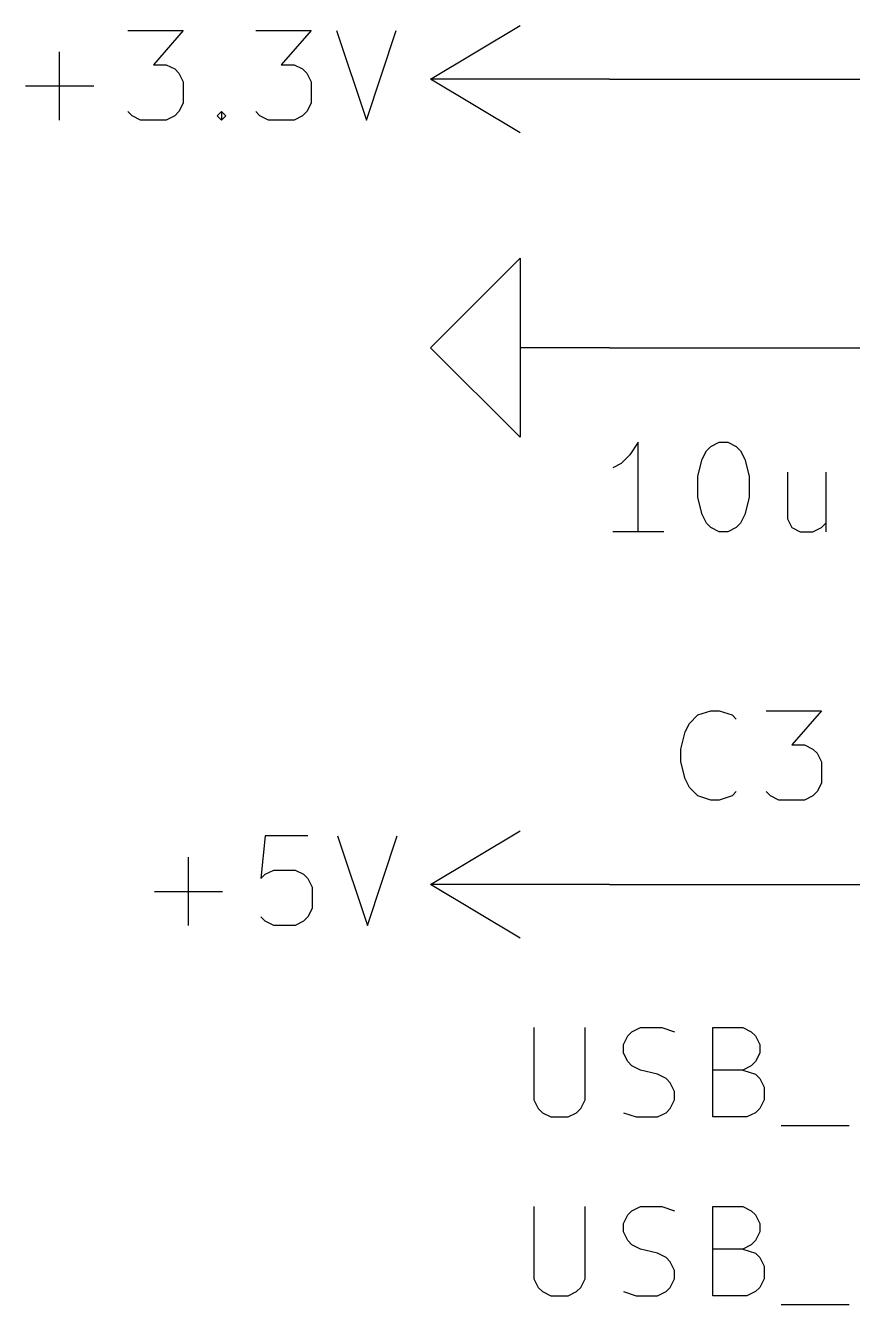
# Model space of a CAD drawing. Header units: inches. Extents: x 0.4 to 16.1, y -11.3 to -0.4.
# Drawn here: x 12.074 to 12.536, y -2.535 to -1.82 of the extents above; entities that cross this region are included whole.
import ezdxf

# ---------------------------------------------------------------- set-up
doc = ezdxf.new("R2010")
doc.units = ezdxf.units.IN
doc.header["$MEASUREMENT"] = 0
for name, color, linetype in [('GREENSIXTYFIVE', 129, 'CONTINUOUS'), ('LIGHTGREEN', 92, 'CONTINUOUS'), ('RED', 14, 'CONTINUOUS'), ('REDSIX', 19, 'CONTINUOUS')]:
    doc.layers.add(name, color=color, linetype=linetype)

msp = doc.modelspace()

# ---------------------------------------------------------------- linework, layer by layer
at = {"layer": 'GREENSIXTYFIVE', "linetype": 'CONTINUOUS'}
for p, q in [((12.13086, -1.8228), (12.16181, -1.8228)), ((12.16181, -1.8228), (12.14514, -1.84185)), ((12.20229, -1.8228), (12.23324, -1.8228)), ((12.23324, -1.8228), (12.21657, -1.84185)), ((12.24752, -1.8228), (12.26419, -1.8728)), ((12.26419, -1.8728), (12.28086, -1.8228)), ((12.09276, -1.8728), (12.09276, -1.8347)), ((12.14514, -1.84185), (12.15229, -1.84185)), ((12.15229, -1.84185), (12.15705, -1.84423)), ((12.21657, -1.84185), (12.22372, -1.84185)), ((12.22372, -1.84185), (12.22848, -1.84423)), ((12.15705, -1.84423), (12.15943, -1.84661)), ((12.15943, -1.84661), (12.16181, -1.85137)), ((12.22848, -1.84423), (12.23086, -1.84661)), ((12.23086, -1.84661), (12.23324, -1.85137)), ((12.07371, -1.85375), (12.11181, -1.85375)), ((12.16181, -1.85137), (12.16181, -1.86328)), ((12.23324, -1.85137), (12.23324, -1.86328)), ((12.16181, -1.86328), (12.15943, -1.86804)), ((12.23324, -1.86328), (12.23086, -1.86804)), ((12.13324, -1.87042), (12.13086, -1.86804)), ((12.138, -1.8728), (12.13324, -1.87042)), ((12.15705, -1.87042), (12.15229, -1.8728)), ((12.15943, -1.86804), (12.15705, -1.87042)), ((12.18086, -1.87042), (12.18324, -1.86804)), ((12.18324, -1.8728), (12.18086, -1.87042)), ((12.18324, -1.86804), (12.18562, -1.87042)), ((12.18324, -1.86804), (12.18324, -1.8728)), ((12.18562, -1.87042), (12.18324, -1.8728)), ((12.20467, -1.87042), (12.20229, -1.86804)), ((12.20943, -1.8728), (12.20467, -1.87042)), ((12.22848, -1.87042), (12.22372, -1.8728)), ((12.23086, -1.86804), (12.22848, -1.87042)), ((12.15229, -1.8728), (12.138, -1.8728)), ((12.22372, -1.8728), (12.20943, -1.8728)), ((12.4161, -2.0528), (12.41134, -2.05994)), ((12.4161, -2.0528), (12.41134, -2.05994)), ((12.4161, -2.1028), (12.4161, -2.0528)), ((12.4161, -2.1028), (12.4161, -2.0528)), ((12.45181, -2.06232), (12.45419, -2.05756)), ((12.45181, -2.06232), (12.45419, -2.05756)), ((12.45419, -2.05756), (12.45657, -2.05518)), ((12.45419, -2.05756), (12.45657, -2.05518)), ((12.45657, -2.05518), (12.46133, -2.0528)), ((12.45657, -2.05518), (12.46133, -2.0528)), ((12.46133, -2.0528), (12.4661, -2.0528)), ((12.46133, -2.0528), (12.4661, -2.0528)), ((12.4661, -2.0528), (12.47086, -2.05518)), ((12.4661, -2.0528), (12.47086, -2.05518)), ((12.47086, -2.05518), (12.47324, -2.05756)), ((12.47086, -2.05518), (12.47324, -2.05756)), ((12.47324, -2.05756), (12.47562, -2.06232)), ((12.47324, -2.05756), (12.47562, -2.06232)), ((12.40657, -2.0647), (12.40181, -2.06709)), ((12.40657, -2.0647), (12.40181, -2.06709)), ((12.41134, -2.05994), (12.40657, -2.0647)), ((12.41134, -2.05994), (12.40657, -2.0647)), ((12.44943, -2.07185), (12.45181, -2.06232)), ((12.44943, -2.07185), (12.45181, -2.06232)), ((12.47562, -2.06232), (12.478, -2.07185)), ((12.47562, -2.06232), (12.478, -2.07185)), ((12.44943, -2.08375), (12.44943, -2.07185)), ((12.44943, -2.08375), (12.44943, -2.07185)), ((12.478, -2.07185), (12.478, -2.08375)), ((12.478, -2.07185), (12.478, -2.08375)), ((12.49943, -2.06947), (12.49943, -2.09566)), ((12.49943, -2.06947), (12.49943, -2.09566)), ((12.52086, -2.06947), (12.52086, -2.1028)), ((12.52086, -2.06947), (12.52086, -2.1028)), ((12.45181, -2.09328), (12.44943, -2.08375)), ((12.45181, -2.09328), (12.44943, -2.08375)), ((12.478, -2.08375), (12.47562, -2.09328)), ((12.478, -2.08375), (12.47562, -2.09328)), ((12.45419, -2.09804), (12.45181, -2.09328)), ((12.45419, -2.09804), (12.45181, -2.09328)), ((12.47562, -2.09328), (12.47324, -2.09804)), ((12.47562, -2.09328), (12.47324, -2.09804)), ((12.45657, -2.10042), (12.45419, -2.09804)), ((12.45657, -2.10042), (12.45419, -2.09804)), ((12.46133, -2.1028), (12.45657, -2.10042)), ((12.46133, -2.1028), (12.45657, -2.10042)), ((12.47086, -2.10042), (12.4661, -2.1028)), ((12.47086, -2.10042), (12.4661, -2.1028)), ((12.47324, -2.09804), (12.47086, -2.10042)), ((12.47324, -2.09804), (12.47086, -2.10042)), ((12.49943, -2.09566), (12.50181, -2.10042)), ((12.49943, -2.09566), (12.50181, -2.10042)), ((12.50181, -2.10042), (12.50657, -2.1028)), ((12.50181, -2.10042), (12.50657, -2.1028)), ((12.51372, -2.1028), (12.51848, -2.10042)), ((12.51372, -2.1028), (12.51848, -2.10042)), ((12.51848, -2.10042), (12.52086, -2.09804)), ((12.51848, -2.10042), (12.52086, -2.09804)), ((12.43039, -2.1028), (12.40181, -2.1028)), ((12.43039, -2.1028), (12.40181, -2.1028)), ((12.4661, -2.1028), (12.46133, -2.1028)), ((12.4661, -2.1028), (12.46133, -2.1028)), ((12.50657, -2.1028), (12.51372, -2.1028)), ((12.50657, -2.1028), (12.51372, -2.1028)), ((12.44467, -2.20994), (12.44943, -2.20518)), ((12.44467, -2.20994), (12.44943, -2.20518)), ((12.44943, -2.20518), (12.45657, -2.2028)), ((12.44943, -2.20518), (12.45657, -2.2028)), ((12.45657, -2.2028), (12.46133, -2.2028)), ((12.45657, -2.2028), (12.46133, -2.2028)), ((12.46133, -2.2028), (12.46848, -2.20518)), ((12.46133, -2.2028), (12.46848, -2.20518)), ((12.46848, -2.20518), (12.47086, -2.20756)), ((12.46848, -2.20518), (12.47086, -2.20756)), ((12.48753, -2.2028), (12.51848, -2.2028)), ((12.48753, -2.2028), (12.51848, -2.2028)), ((12.51848, -2.2028), (12.50181, -2.22185)), ((12.51848, -2.2028), (12.50181, -2.22185)), ((12.43991, -2.22423), (12.44229, -2.2147)), ((12.43991, -2.22423), (12.44229, -2.2147)), ((12.44229, -2.2147), (12.44467, -2.20994)), ((12.44229, -2.2147), (12.44467, -2.20994)), ((12.50181, -2.22185), (12.50896, -2.22185)), ((12.50181, -2.22185), (12.50896, -2.22185)), ((12.50896, -2.22185), (12.51372, -2.22423)), ((12.50896, -2.22185), (12.51372, -2.22423)), ((12.43991, -2.23137), (12.43991, -2.22423)), ((12.43991, -2.23137), (12.43991, -2.22423)), ((12.51372, -2.22423), (12.5161, -2.22661)), ((12.51372, -2.22423), (12.5161, -2.22661)), ((12.5161, -2.22661), (12.51848, -2.23137)), ((12.5161, -2.22661), (12.51848, -2.23137)), ((12.44229, -2.24089), (12.43991, -2.23137)), ((12.44229, -2.24089), (12.43991, -2.23137)), ((12.51848, -2.23137), (12.51848, -2.24328)), ((12.51848, -2.23137), (12.51848, -2.24328)), ((12.44467, -2.24566), (12.44229, -2.24089)), ((12.44467, -2.24566), (12.44229, -2.24089)), ((12.51848, -2.24328), (12.5161, -2.24804)), ((12.51848, -2.24328), (12.5161, -2.24804)), ((12.44943, -2.25042), (12.44467, -2.24566)), ((12.44943, -2.25042), (12.44467, -2.24566)), ((12.45657, -2.2528), (12.44943, -2.25042)), ((12.45657, -2.2528), (12.44943, -2.25042)), ((12.46848, -2.25042), (12.46133, -2.2528)), ((12.46848, -2.25042), (12.46133, -2.2528)), ((12.47086, -2.24804), (12.46848, -2.25042)), ((12.47086, -2.24804), (12.46848, -2.25042)), ((12.48991, -2.25042), (12.48753, -2.24804)), ((12.48991, -2.25042), (12.48753, -2.24804)), ((12.49467, -2.2528), (12.48991, -2.25042)), ((12.49467, -2.2528), (12.48991, -2.25042)), ((12.51372, -2.25042), (12.50896, -2.2528)), ((12.51372, -2.25042), (12.50896, -2.2528)), ((12.5161, -2.24804), (12.51372, -2.25042)), ((12.5161, -2.24804), (12.51372, -2.25042)), ((12.46133, -2.2528), (12.45657, -2.2528)), ((12.46133, -2.2528), (12.45657, -2.2528)), ((12.50896, -2.2528), (12.49467, -2.2528)), ((12.50896, -2.2528), (12.49467, -2.2528)), ((12.20761, -2.2728), (12.20524, -2.29661)), ((12.20761, -2.2728), (12.20524, -2.29661)), ((12.23143, -2.2728), (12.20761, -2.2728)), ((12.23143, -2.2728), (12.20761, -2.2728)), ((12.24809, -2.2728), (12.26476, -2.3228)), ((12.24809, -2.2728), (12.26476, -2.3228)), ((12.26476, -2.3228), (12.28143, -2.2728)), ((12.26476, -2.3228), (12.28143, -2.2728)), ((12.16476, -2.3228), (12.16476, -2.2847)), ((12.16476, -2.3228), (12.16476, -2.2847)), ((12.20761, -2.29423), (12.21238, -2.29185)), ((12.20761, -2.29423), (12.21238, -2.29185)), ((12.21238, -2.29185), (12.22428, -2.29185)), ((12.21238, -2.29185), (12.22428, -2.29185)), ((12.22428, -2.29185), (12.22904, -2.29423)), ((12.22428, -2.29185), (12.22904, -2.29423)), ((12.20524, -2.29661), (12.20761, -2.29423)), ((12.20524, -2.29661), (12.20761, -2.29423)), ((12.22904, -2.29423), (12.23143, -2.29661)), ((12.22904, -2.29423), (12.23143, -2.29661)), ((12.23143, -2.29661), (12.23381, -2.30137)), ((12.23143, -2.29661), (12.23381, -2.30137)), ((12.14571, -2.30375), (12.18381, -2.30375)), ((12.14571, -2.30375), (12.18381, -2.30375)), ((12.23381, -2.30137), (12.23381, -2.31328)), ((12.23381, -2.30137), (12.23381, -2.31328)), ((12.23381, -2.31328), (12.23143, -2.31804)), ((12.23381, -2.31328), (12.23143, -2.31804)), ((12.20761, -2.32042), (12.20524, -2.31804)), ((12.20761, -2.32042), (12.20524, -2.31804)), ((12.21238, -2.3228), (12.20761, -2.32042)), ((12.21238, -2.3228), (12.20761, -2.32042)), ((12.22904, -2.32042), (12.22428, -2.3228)), ((12.22904, -2.32042), (12.22428, -2.3228)), ((12.23143, -2.31804), (12.22904, -2.32042)), ((12.23143, -2.31804), (12.22904, -2.32042)), ((12.22428, -2.3228), (12.21238, -2.3228)), ((12.22428, -2.3228), (12.21238, -2.3228))]:
    msp.add_line(p, q, dxfattribs=at)
at = {"layer": 'LIGHTGREEN', "linetype": 'CONTINUOUS'}
for p, q in [((12.4, -1.85), (12.75, -1.85)), ((12.4, -2), (12.6, -2)), ((12.4, -2.3), (12.6, -2.3))]:
    msp.add_line(p, q, dxfattribs=at)
at = {"layer": 'RED', "linetype": 'CONTINUOUS'}
for p, q in [((12.3, -1.85), (12.35, -1.82)), ((12.35, -1.88), (12.3, -1.85)), ((12.4, -1.85), (12.3, -1.85)), ((12.3, -2), (12.35, -1.95)), ((12.35, -1.95), (12.35, -2)), ((12.35, -2.05), (12.3, -2)), ((12.4, -2), (12.35, -2)), ((12.35, -2), (12.35, -2.05)), ((12.3, -2.3), (12.35, -2.27)), ((12.35, -2.33), (12.3, -2.3)), ((12.4, -2.3), (12.3, -2.3))]:
    msp.add_line(p, q, dxfattribs=at)
at = {"layer": 'REDSIX', "linetype": 'CONTINUOUS'}
for p, q in [((12.35779, -2.3798), (12.35779, -2.42028)), ((12.38636, -2.42028), (12.38636, -2.3798)), ((12.4078, -2.38932), (12.41017, -2.38456)), ((12.41017, -2.38456), (12.41256, -2.38218)), ((12.41256, -2.38218), (12.41732, -2.3798)), ((12.41732, -2.3798), (12.42922, -2.3798)), ((12.42922, -2.3798), (12.43637, -2.38218)), ((12.45779, -2.4298), (12.45779, -2.3798)), ((12.45779, -2.3798), (12.47446, -2.3798)), ((12.47446, -2.3798), (12.47922, -2.38218)), ((12.47922, -2.38218), (12.4816, -2.38456)), ((12.4816, -2.38456), (12.48398, -2.38932)), ((12.4078, -2.39409), (12.4078, -2.38932)), ((12.48398, -2.38932), (12.48398, -2.39409)), ((12.41017, -2.39885), (12.4078, -2.39409)), ((12.41256, -2.40123), (12.41017, -2.39885)), ((12.4816, -2.39885), (12.47922, -2.40123)), ((12.48398, -2.39409), (12.4816, -2.39885)), ((12.41732, -2.40361), (12.41256, -2.40123)), ((12.42684, -2.40599), (12.41732, -2.40361)), ((12.4316, -2.40837), (12.42684, -2.40599)), ((12.47446, -2.40361), (12.45779, -2.40361)), ((12.47922, -2.40123), (12.47446, -2.40361)), ((12.47446, -2.40361), (12.4816, -2.40599)), ((12.4816, -2.40599), (12.48398, -2.40837)), ((12.43398, -2.41075), (12.4316, -2.40837)), ((12.43637, -2.41552), (12.43398, -2.41075)), ((12.48398, -2.40837), (12.48636, -2.41313)), ((12.48636, -2.41313), (12.48636, -2.42028)), ((12.35779, -2.42028), (12.36017, -2.42504)), ((12.38398, -2.42504), (12.38636, -2.42028)), ((12.43398, -2.42504), (12.43637, -2.42028)), ((12.43637, -2.42028), (12.43637, -2.41552)), ((12.48636, -2.42028), (12.48398, -2.42504)), ((12.36017, -2.42504), (12.36256, -2.42742)), ((12.36256, -2.42742), (12.36731, -2.4298)), ((12.37684, -2.4298), (12.3816, -2.42742)), ((12.3816, -2.42742), (12.38398, -2.42504)), ((12.4078, -2.42742), (12.41494, -2.4298)), ((12.42684, -2.4298), (12.4316, -2.42742)), ((12.4316, -2.42742), (12.43398, -2.42504)), ((12.4816, -2.42742), (12.47684, -2.4298)), ((12.48398, -2.42504), (12.4816, -2.42742)), ((12.36731, -2.4298), (12.37684, -2.4298)), ((12.41494, -2.4298), (12.42684, -2.4298)), ((12.47684, -2.4298), (12.45779, -2.4298)), ((12.49589, -2.43456), (12.53398, -2.43456)), ((12.35779, -2.4798), (12.35779, -2.52028)), ((12.38636, -2.52028), (12.38636, -2.4798)), ((12.4078, -2.48932), (12.41017, -2.48456)), ((12.41017, -2.48456), (12.41256, -2.48218)), ((12.41256, -2.48218), (12.41732, -2.4798)), ((12.41732, -2.4798), (12.42922, -2.4798)), ((12.42922, -2.4798), (12.43637, -2.48218)), ((12.45779, -2.5298), (12.45779, -2.4798)), ((12.45779, -2.4798), (12.47446, -2.4798)), ((12.47446, -2.4798), (12.47922, -2.48218)), ((12.47922, -2.48218), (12.4816, -2.48456)), ((12.4816, -2.48456), (12.48398, -2.48932)), ((12.4078, -2.49409), (12.4078, -2.48932)), ((12.48398, -2.48932), (12.48398, -2.49409)), ((12.41017, -2.49885), (12.4078, -2.49409)), ((12.41256, -2.50123), (12.41017, -2.49885)), ((12.4816, -2.49885), (12.47922, -2.50123)), ((12.48398, -2.49409), (12.4816, -2.49885)), ((12.41732, -2.50361), (12.41256, -2.50123)), ((12.42684, -2.50599), (12.41732, -2.50361)), ((12.4316, -2.50837), (12.42684, -2.50599)), ((12.47446, -2.50361), (12.45779, -2.50361)), ((12.47922, -2.50123), (12.47446, -2.50361)), ((12.47446, -2.50361), (12.4816, -2.50599)), ((12.4816, -2.50599), (12.48398, -2.50837)), ((12.43398, -2.51075), (12.4316, -2.50837)), ((12.43637, -2.51552), (12.43398, -2.51075)), ((12.48398, -2.50837), (12.48636, -2.51313)), ((12.48636, -2.51313), (12.48636, -2.52028)), ((12.35779, -2.52028), (12.36017, -2.52504)), ((12.38398, -2.52504), (12.38636, -2.52028)), ((12.43398, -2.52504), (12.43637, -2.52028)), ((12.43637, -2.52028), (12.43637, -2.51552)), ((12.48636, -2.52028), (12.48398, -2.52504)), ((12.36017, -2.52504), (12.36256, -2.52742)), ((12.36256, -2.52742), (12.36731, -2.5298)), ((12.37684, -2.5298), (12.3816, -2.52742)), ((12.3816, -2.52742), (12.38398, -2.52504)), ((12.4078, -2.52742), (12.41494, -2.5298)), ((12.42684, -2.5298), (12.4316, -2.52742)), ((12.4316, -2.52742), (12.43398, -2.52504)), ((12.4816, -2.52742), (12.47684, -2.5298)), ((12.48398, -2.52504), (12.4816, -2.52742)), ((12.36731, -2.5298), (12.37684, -2.5298)), ((12.41494, -2.5298), (12.42684, -2.5298)), ((12.47684, -2.5298), (12.45779, -2.5298)), ((12.49589, -2.53456), (12.53398, -2.53456))]:
    msp.add_line(p, q, dxfattribs=at)

doc.saveas('drawing.dxf')
